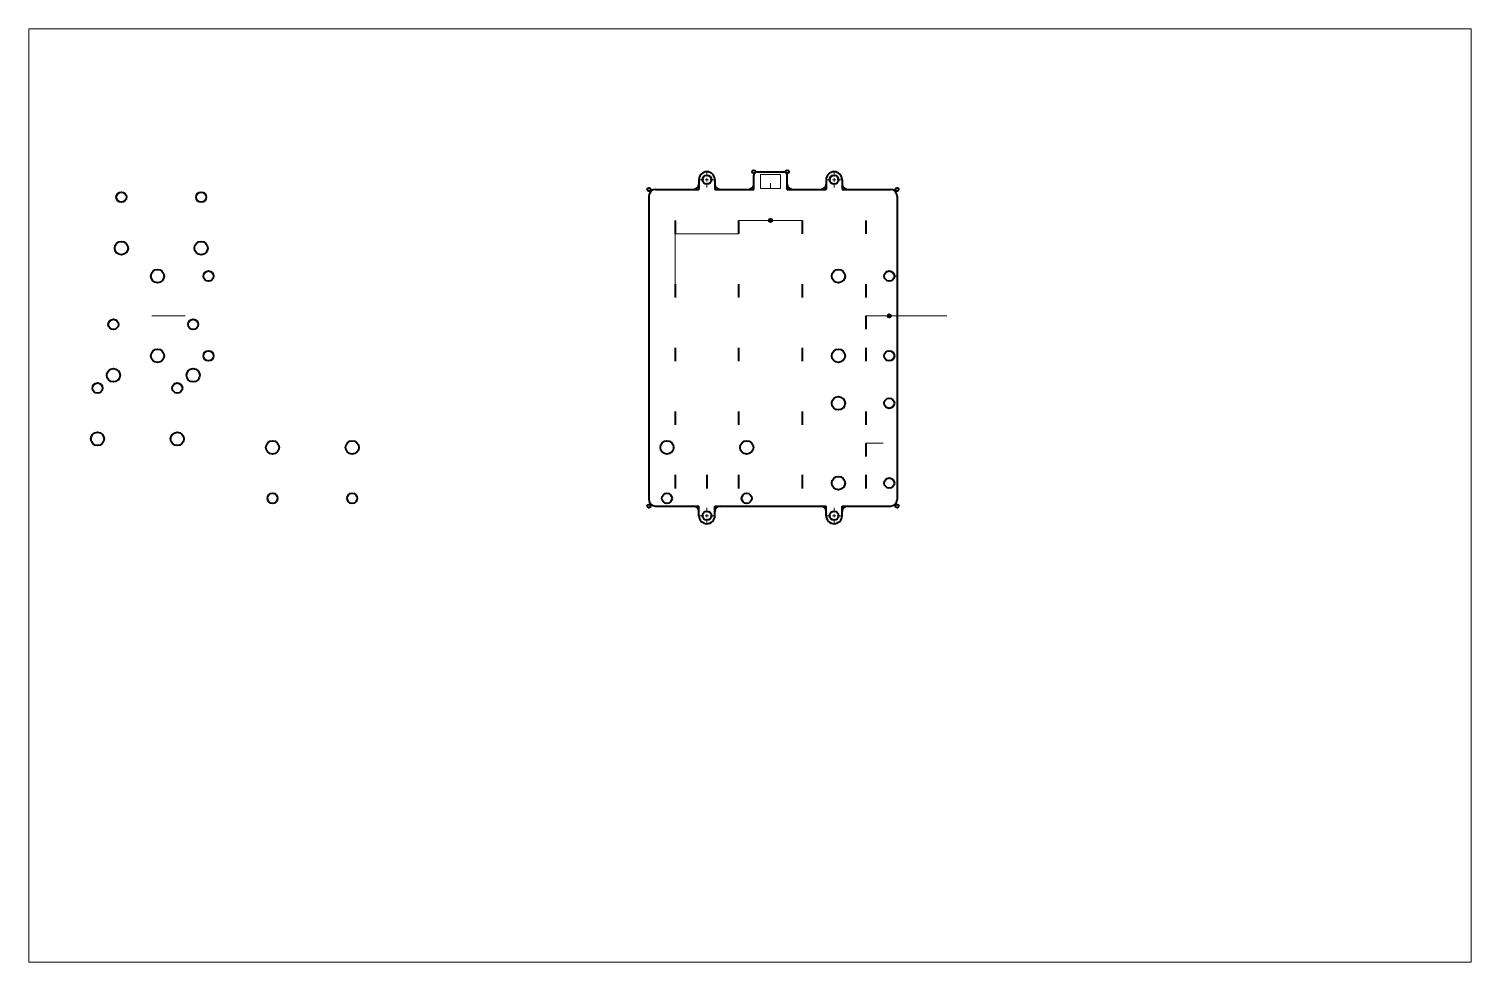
# Paper-space layout 'Sheet1' of a CAD drawing. Header units: millimetres, sheet in inches. Extents: x 0 to 17, y 0 to 11.
# The model-space entities are those that its viewports show. They can reach past a viewport. Long polylines and large blocks are cut down to what shows.
import ezdxf

# ---------------------------------------------------------------- set-up
doc = ezdxf.new("R2010")
doc.units = ezdxf.units.MM
doc.header["$LTSCALE"] = 0.5
doc.linetypes.add('CENTER', pattern=[0.72, 0.45, -0.09, 0.09, -0.09])
for name, color, linetype, lineweight in [('CENTERMARKS', 7, 'Continuous', 13), ('ModelSketch_Construction', 7, 'CENTER', 13), ('ModelSketch_Point', 7, 'Continuous', 40), ('ModelSketch_Visible', 7, 'Continuous', 40), ('Visible', 7, 'Continuous', 40)]:
    doc.layers.add(name, color=color, linetype=linetype, lineweight=lineweight)

msp = doc.modelspace()

# ---------------------------------------------------------------- linework, layer by layer
at = {"layer": 'CENTERMARKS', "linetype": 'CENTER'}
for p, q in [((446.32, 234.21), (444.97, 234.21)), ((447.27, 235.16), (447.27, 236.51)), ((447.27, 233.27), (447.27, 231.92)), ((448.21, 234.21), (449.56, 234.21)), ((484.42, 234.21), (483.07, 234.21)), ((485.37, 235.16), (485.37, 236.51)), ((485.37, 233.27), (485.37, 231.92)), ((486.31, 234.21), (487.66, 234.21)), ((447.27, 134.61), (447.27, 135.96)), ((485.37, 134.61), (485.37, 135.96)), ((446.32, 133.66), (444.97, 133.66)), ((447.27, 132.72), (447.27, 131.37)), ((448.21, 133.66), (449.56, 133.66)), ((484.42, 133.66), (483.07, 133.66)), ((485.37, 132.72), (485.37, 131.37)), ((486.31, 133.66), (487.66, 133.66))]:
    msp.add_line(p, q, dxfattribs=at)
at = {"layer": 'CENTERMARKS', "linetype": 'Continuous'}
for p, q in [((446.79, 234.21), (447.74, 234.21)), ((447.27, 233.74), (447.27, 234.69)), ((484.89, 234.21), (485.84, 234.21)), ((485.37, 233.74), (485.37, 234.69)), ((447.27, 133.19), (447.27, 134.14)), ((485.37, 133.19), (485.37, 134.14)), ((446.79, 133.66), (447.74, 133.66)), ((484.89, 133.66), (485.84, 133.66))]:
    msp.add_line(p, q, dxfattribs=at)
at = {"layer": 'ModelSketch_Construction'}
for p, q in [((463.32, 235.81), (463.32, 231.56)), ((463.32, 235.81), (469.32, 235.81)), ((466.32, 231.56), (466.32, 233.24)), ((469.32, 235.81), (469.32, 231.56)), ((463.32, 231.56), (469.32, 231.56)), ((456.79, 222.04), (475.84, 222.04)), ((437.74, 218.04), (437.74, 198.99)), ((437.74, 218.04), (456.79, 218.04)), ((503.4, 205.4), (504.2, 205.4)), ((291.07, 193.46), (281.11, 193.46)), ((494.89, 193.46), (519.14, 193.46)), ((494.89, 155.36), (500.05, 155.36))]:
    msp.add_line(p, q, dxfattribs=at)
at = {"layer": 'ModelSketch_Point'}
for centre in [(461.32, 236.61), (471.32, 236.61), (429.94, 231.35), (504.2, 231.35), (466.32, 222.04), (501.89, 193.46), (429.94, 136.53), (504.2, 136.53)]:
    msp.add_circle(centre, 0.5, dxfattribs=at)
at = {"layer": 'ModelSketch_Visible'}
for p, q in [((444.87, 234.21), (444.87, 231.35)), ((449.67, 234.21), (449.67, 231.35)), ((461.32, 231.35), (461.32, 235.61)), ((462.32, 236.61), (470.32, 236.61)), ((471.32, 231.35), (471.32, 235.61)), ((482.97, 234.21), (482.97, 231.35)), ((487.77, 234.21), (487.77, 231.35)), ((429.94, 229.35), (429.94, 138.53)), ((431.94, 231.35), (444.87, 231.35)), ((449.67, 231.35), (461.32, 231.35)), ((471.32, 231.35), (482.97, 231.35)), ((487.77, 231.35), (502.2, 231.35)), ((504.2, 229.35), (504.2, 138.53)), ((437.74, 222.04), (437.74, 218.04)), ((456.79, 222.04), (456.79, 218.04)), ((475.84, 222.04), (475.84, 218.04)), ((494.89, 222.04), (494.89, 218.04)), ((437.74, 202.99), (437.74, 198.99)), ((456.79, 202.99), (456.79, 198.99)), ((475.84, 202.99), (475.84, 198.99)), ((494.89, 202.99), (494.89, 198.99)), ((494.89, 193.46), (494.89, 189.46)), ((437.74, 183.94), (437.74, 179.94)), ((456.79, 183.94), (456.79, 179.94)), ((475.84, 183.94), (475.84, 179.94)), ((494.89, 183.94), (494.89, 179.94)), ((437.74, 164.89), (437.74, 160.89)), ((456.79, 164.89), (456.79, 160.89)), ((475.84, 164.89), (475.84, 160.89)), ((494.89, 164.89), (494.89, 160.89)), ((494.89, 155.36), (494.89, 151.36)), ((437.74, 145.84), (437.74, 141.84)), ((447.27, 145.84), (447.27, 141.84)), ((456.79, 145.84), (456.79, 141.84)), ((475.84, 145.84), (475.84, 141.84)), ((494.89, 145.84), (494.89, 141.84)), ((431.94, 136.53), (444.87, 136.53)), ((444.87, 133.66), (444.87, 136.53)), ((449.67, 136.53), (482.97, 136.53)), ((449.67, 133.66), (449.67, 136.53)), ((482.97, 133.66), (482.97, 136.53)), ((487.77, 133.66), (487.77, 136.53)), ((487.77, 136.53), (502.2, 136.53))]:
    msp.add_line(p, q, dxfattribs=at)
for centre, radius in [((271.98, 229.02), 1.52), ((295.86, 229.02), 1.52), ((271.98, 213.78), 1.99), ((295.86, 213.78), 1.99), ((282.81, 205.4), 1.99), ((486.64, 205.4), 1.99), ((298.05, 205.4), 1.52), ((501.88, 205.4), 1.52), ((269.6, 190.92), 1.52), ((293.48, 190.92), 1.52), ((282.81, 181.53), 1.99), ((298.05, 181.53), 1.52), ((486.64, 181.53), 1.99), ((501.88, 181.53), 1.52), ((269.6, 175.68), 1.99), ((293.48, 175.68), 1.99), ((264.84, 171.87), 1.52), ((288.72, 171.87), 1.52), ((486.64, 167.3), 1.99), ((501.88, 167.3), 1.52), ((264.84, 156.63), 1.99), ((288.72, 156.63), 1.99), ((317.23, 154.09), 1.99), ((341.1, 154.09), 1.99), ((435.33, 154.09), 1.99), ((459.2, 154.09), 1.99), ((486.64, 143.43), 1.99), ((501.88, 143.43), 1.52), ((317.23, 138.85), 1.52), ((341.1, 138.85), 1.52), ((435.33, 138.85), 1.52), ((459.2, 138.85), 1.52)]:
    msp.add_circle(centre, radius, dxfattribs=at)
for centre, radius, start, end in [((447.27, 234.21), 2.4, 0, 180), ((462.32, 235.61), 1, 90, 180), ((470.32, 235.61), 1, 0, 90), ((485.37, 234.21), 2.4, 0, 180), ((431.94, 229.35), 2, 90, 180), ((502.2, 229.35), 2, 0, 90), ((431.94, 138.53), 2, 180, 270), ((502.2, 138.53), 2, 270, 0), ((447.27, 133.66), 2.4, 180, 0), ((485.37, 133.66), 2.4, 180, 0)]:
    msp.add_arc(centre, radius, start, end, dxfattribs=at)
at = {"layer": 'Visible'}
for p, q in [((444.87, 234.21), (444.87, 232.95)), ((449.67, 234.21), (449.67, 232.95)), ((461.32, 232.95), (461.32, 235.61)), ((462.32, 236.61), (470.32, 236.61)), ((471.32, 232.95), (471.32, 235.61)), ((482.97, 234.21), (482.97, 232.95)), ((487.77, 234.21), (487.77, 232.95)), ((429.94, 229.35), (429.94, 138.53)), ((431.94, 231.35), (443.27, 231.35)), ((451.27, 231.35), (459.72, 231.35)), ((472.92, 231.35), (481.37, 231.35)), ((489.37, 231.35), (502.2, 231.35)), ((504.2, 229.35), (504.2, 138.53)), ((431.94, 136.53), (443.27, 136.53)), ((444.87, 133.66), (444.87, 134.93)), ((449.67, 133.66), (449.67, 134.93)), ((451.27, 136.53), (481.37, 136.53)), ((482.97, 133.66), (482.97, 134.93)), ((487.77, 133.66), (487.77, 134.93)), ((489.37, 136.53), (502.2, 136.53))]:
    msp.add_line(p, q, dxfattribs=at)
for centre in [(447.27, 234.21), (485.37, 234.21), (447.27, 133.66), (485.37, 133.66)]:
    msp.add_circle(centre, 1.35, dxfattribs=at)
for centre, radius, start, end in [((447.27, 234.21), 2.4, 0, 180), ((462.32, 235.61), 1, 90, 180), ((470.32, 235.61), 1, 0, 90), ((485.37, 234.21), 2.4, 0, 180), ((431.94, 229.35), 2, 90, 180), ((443.27, 232.95), 1.6, 270, 0), ((451.27, 232.95), 1.6, 180, 270), ((459.72, 232.95), 1.6, 270, 0), ((472.92, 232.95), 1.6, 180, 270), ((481.37, 232.95), 1.6, 270, 0), ((489.37, 232.95), 1.6, 180, 270), ((502.2, 229.35), 2, 0, 90), ((431.94, 138.53), 2, 180, 270), ((502.2, 138.53), 2, 270, 0), ((443.27, 134.93), 1.6, 0, 90), ((451.27, 134.93), 1.6, 90, 180), ((481.37, 134.93), 1.6, 0, 90), ((489.37, 134.93), 1.6, 90, 180), ((447.27, 133.66), 2.4, 180, 0), ((485.37, 133.66), 2.4, 180, 0)]:
    msp.add_arc(centre, radius, start, end, dxfattribs=at)

psp = doc.layouts.new('Sheet1')

# ---------------------------------------------------------------- viewports
at = {"layer": '0', "view_target_point": (460.184, 139.7)}
psp.add_viewport(center=(8.5, 5.5), size=(17, 11), view_center_point=(0, 0), view_height=279.4, dxfattribs=at)

doc.saveas('drawing.dxf')
